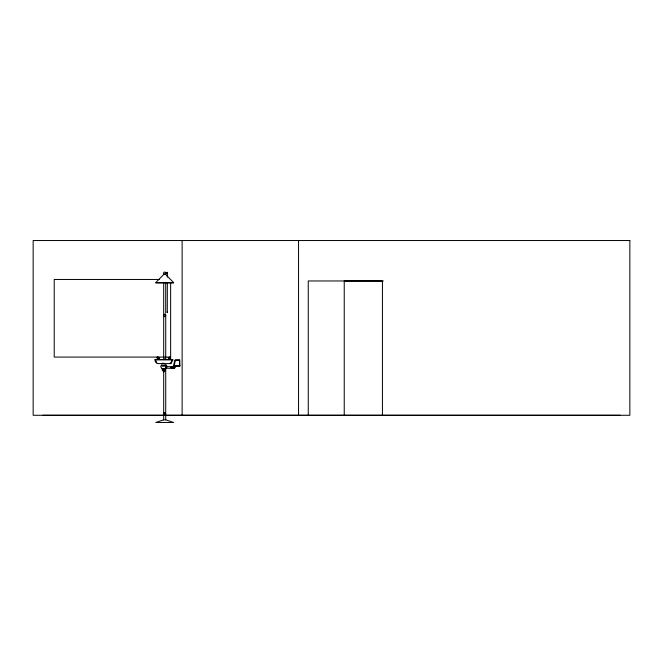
<?xml version="1.0" encoding="UTF-8"?>
<svg xmlns="http://www.w3.org/2000/svg" width="663" height="663" viewBox="0 0 663 663"><rect width="100%" height="100%" fill="white"/><g stroke="black" fill="none" stroke-linecap="round" stroke-linejoin="round"><path stroke-width="0.99" d="M173.258 367.774C173.258 369.788 173.258 365.272 173.258 367.294M174.228 365.819L175.33 360.258L179.474 360.258L179.474 365.819L173.847 365.727M174.775 367.799L174.775 367.227L174.775 367.832M172.347 368.321L172.886 367.509L172.438 366.73M173.565 368.04L173.565 367.095M173.764 368.04L173.764 367.095M174.576 367.692L175.14 366.308A0.887 0.854 0 0 1 175.562 366.266L179.922 366.075L179.764 359.818L175.007 359.959L173.847 364.194L173.847 368.106M165.684 366.78L165.982 368.172L165.7 366.763M167.184 312.074L167.267 312.165M165.584 273.595L165.584 272.576M170.524 363.274L172.637 359.487L155.125 359.487L156.816 362.512M170.805 363.597L172.877 359.893L156.095 359.893C153.377 358.99 156.311 364.211 157.885 363.597L170.805 363.597L169.877 363.597M172.562 368.338L172.629 366.722M167.49 312.14L167.267 312.604L167.358 283.225M163.686 419.845L155.788 422.464L173.615 422.464L165.717 419.845L163.686 419.845L163.686 414.997L165.717 414.997L165.717 419.845M161.167 365.636L160.653 366.465L163.877 372.034L167.109 366.473L166.595 365.636M168.327 357.514L170.283 356.976M168.104 357.829L170.64 357.125L170.648 282.562M168.99 357.747L170.292 357.39M168.352 358.708L170.88 358.003M169.065 358.907L170.366 358.542M169.256 359.329L170.424 359.006M169.446 359.247L170.134 359.122M172.637 359.487L171.468 359.495M172.877 359.893L171.676 359.893M161.507 365.214L162.286 365.321M166.065 365.321L165.477 365.321M161.623 365.62L162.186 365.62L161.697 365.62M165.841 365.62L161.987 365.719M165.924 273.081L166.902 273.04L166.927 272.311M163.686 274.101L165.717 274.101M159.311 279.463L54.217 279.463L54.217 357.084L170.648 357.084M383.322 281.004L344.238 281.004L344.238 415.229M155.788 282.993L173.615 282.993M165.717 314.154L163.686 314.154L163.686 282.314M162.162 363.274L163.885 363.274M162.137 365.214L161.747 365.214M163.885 365.222L166.355 365.222L161.507 365.321L161.921 365.321M163.297 365.62L166.14 365.62L165.576 365.62M179.474 365.727L179.98 365.744M162.062 365.86L165.7 365.86M165.982 366.896C173.06 365.562 173.051 369.399 165.982 368.031M173.847 367.128L174.518 367.128M173.565 367.766L173.565 367.277M162.062 368.885L165.7 368.885M162.311 369.109L165.452 369.117M162.311 370.708L165.452 370.708M156.302 359.487L155.125 359.487M165.841 365.321L166.264 365.321M157.703 359.122L158.382 359.247M157.479 356.976L159.435 357.514M157.123 357.125L159.659 357.829M157.471 357.39L158.59 357.697M158.772 357.747L159.195 357.863M156.882 358.003L159.41 358.708M157.388 358.542L158.697 358.907M157.338 359.006L158.507 359.329M165.7 368.164L165.576 367.65M620.145 415.278L42.855 415.278M382.435 415.179L382.435 280.963L308.254 280.963L308.254 415.179M298.549 240.536L298.549 415.204M182.126 240.536L182.126 415.204M174.526 367.75L174.576 367.261L174.526 368.106M173.847 367.269L173.847 367.824M173.258 367.128L173.258 367.932M167.358 272.311L167.358 277.159M165.924 272.576L165.924 273.595M165.717 282.272L165.717 312.911M165.717 368.479L165.717 412.552L163.686 412.552L163.686 371.553M164.192 273.96A1.019 1.019 0 0 1 163.869 272.501A1.019 1.019 0 0 1 165.36 272.302A1.019 1.019 0 0 1 165.418 273.802M171.104 366.995A1.019 1.019 0 0 1 172.77 366.846A1.019 1.019 0 0 1 172.339 368.462A1.019 1.019 0 0 1 170.963 367.509M163.72 315.116L164.192 316.259A1.019 1.019 0 0 1 164.192 314.494L163.72 315.116M165.717 315.381L165.418 316.102A1.019 1.019 0 0 0 165.418 314.66L165.717 315.381M163.72 413.513L164.192 414.657A1.019 1.019 0 0 1 164.192 412.892L163.72 413.513M165.717 413.778L165.418 414.499A1.019 1.019 0 0 0 165.418 413.057L165.717 413.778M163.686 274.507L155.788 282.587L173.615 282.587L165.717 274.507L163.686 274.507M164.192 359.421L163.985 359.586A1.019 1.019 0 0 1 165.418 359.586L164.192 359.421M629.85 240.536L33.15 240.536L33.15 415.278L629.85 415.278L629.85 240.536M165.717 316.599L163.686 316.599L163.686 359.081L165.717 359.081L165.717 316.599M171.535 368.288A0.895 0.895 0 0 0 172.886 367.509A0.895 0.895 0 0 0 171.535 366.73A0.895 0.895 0 0 0 171.535 368.288"/></g></svg>
